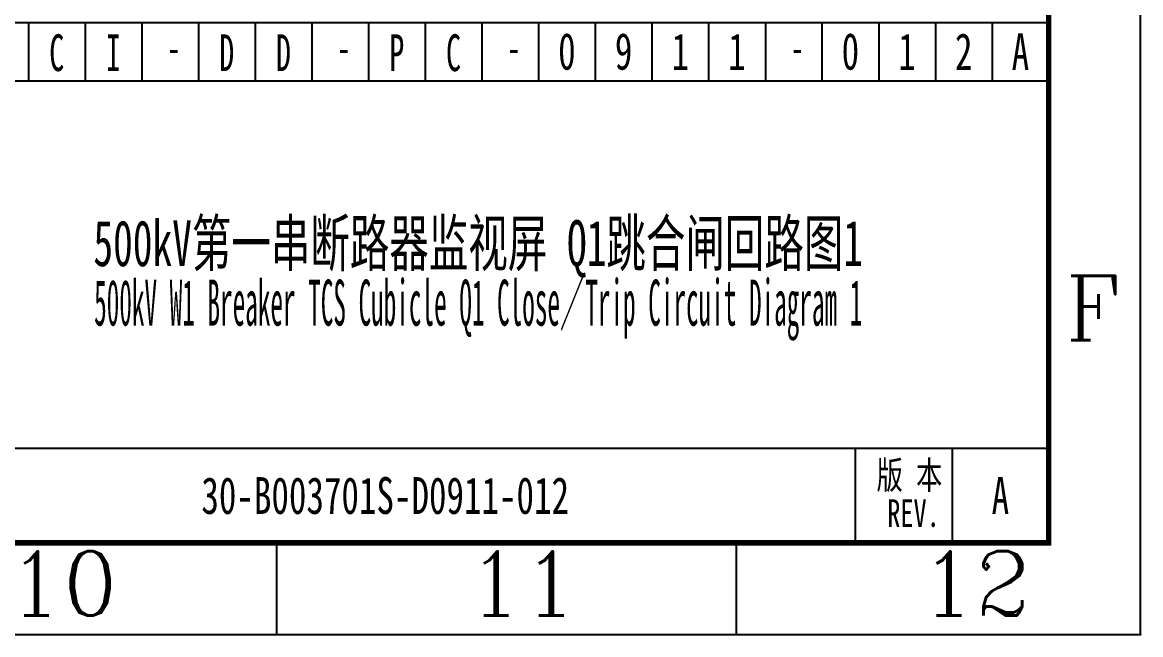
# Model space of a CAD drawing. Header units: millimetres. Extents: x 0 to 594, y 0 to 420.
# Drawn here: x 472.3 to 594, y 0 to 66.6 of the extents above; entities that cross this region are included whole.
import ezdxf
from ezdxf.enums import TextEntityAlignment as Align

# ---------------------------------------------------------------- set-up
doc = ezdxf.new("R2010")
doc.units = ezdxf.units.MM
doc.layers.add('GPDRAW', color=1, linetype='Continuous')
doc.layers.add('sign', color=7, linetype='Continuous')
doc.styles.add('ECL', font='', dxfattribs={"width": 0.7, "height": 3})
doc.styles.add('LXL', font='', dxfattribs={"width": 0.7, "height": 3})
doc.styles.add('ROMANC', font='romanc')
doc.styles.get('ECL').set_extended_font_data('FangSong_GB2312')
doc.styles.get('LXL').set_extended_font_data('仿宋_GB2312')

# ---------------------------------------------------------------- blocks, each defined once
blk = doc.blocks.new('*U70')
at = {"layer": 'GPDRAW', "color": 0, "style": 'LXL', "width": 0.6}
for s, p in [('M', (3.07, 3.06)), ('L', (9.24, 3.06)), ('H', (15.4, 3.06)), ('V', (21.57, 3.06)), ('D', (27.74, 3.06)), ('C', (33.9, 3.06)), ('E', (46.24, 3.06)), ('N', (52.4, 3.06)), ('G', (58.57, 3.06)), ('E', (70.9, 3.06)), ('C', (77.07, 3.06)), ('I', (83.24, 3.06)), ('D', (95.57, 3.06)), ('D', (101.74, 3.06))]:
    blk.add_text(s, height=4, dxfattribs=at).set_placement(p, align=Align.MIDDLE)
at = {"layer": 'GPDRAW', "color": 5, "style": 'LXL', "width": 0.6}
for s, p in [('P', (114.07, 3.06)), ('C', (120.24, 3.06))]:
    blk.add_text(s, height=4, dxfattribs=at).set_placement(p, align=Align.MIDDLE)
at = {"layer": 'GPDRAW', "color": 7, "style": 'LXL', "width": 0.7}
for p in [(39.76, 2.04), (64.43, 2.04), (89.09, 2.04), (107.59, 2.04)]:
    blk.add_text('-', height=3, dxfattribs=at).set_placement(p)
blk = doc.blocks.new('XXDAFRAM-CH-HENG-A2')
at = {"linetype": 'Continuous'}
for p, q in [((473, 66.64), (473, 60.28)), ((479.17, 66.64), (479.17, 60.28)), ((485.33, 66.64), (485.33, 60.28)), ((491.5, 66.64), (491.5, 60.28)), ((497.67, 66.64), (497.67, 60.28)), ((503.83, 66.64), (503.83, 60.28)), ((510, 66.64), (510, 60.28)), ((516.17, 66.64), (516.17, 60.28)), ((522.33, 66.64), (522.33, 60.28)), ((528.5, 66.64), (528.5, 60.28)), ((534.67, 66.64), (534.67, 60.28)), ((540.83, 66.64), (540.83, 60.28)), ((547, 66.64), (547, 60.28)), ((553.17, 66.64), (553.17, 60.28)), ((559.33, 66.64), (559.33, 60.28)), ((565.5, 66.64), (565.5, 60.28)), ((571.67, 66.64), (571.67, 60.28)), ((577.83, 66.64), (577.83, 60.28))]:
    blk.add_line(p, q, dxfattribs=at)
at = {"color": 1}
for p, q in [((500, 10), (500, 0)), ((550, 10), (550, 0))]:
    blk.add_line(p, q, dxfattribs=at)
blk.add_lwpolyline([(0, 0), (594, 0), (594, 420), (0, 420)], close=True, dxfattribs=at)
at = {"color": 1, "const_width": 0.6}
blk.add_lwpolyline([(25, 10), (584, 10), (584, 410), (25, 410)], close=True, dxfattribs=at)
for p in [(584, 10), (594, 0)]:
    blk.add_point(p)
at = {"layer": 'GPDRAW'}
for p, q in [((584, 122.27), (584, 10)), ((399, 66.64), (584, 66.64)), ((562.95, 20.28), (562.95, 9.97)), ((573.48, 20.28), (573.48, 10)), ((584, 10), (399, 10))]:
    blk.add_line(p, q, dxfattribs=at)
at = {"layer": 'GPDRAW', "color": 3, "linetype": 'Continuous'}
blk.add_line((399, 66.64), (584, 66.64), dxfattribs=at)
at = {"layer": 'GPDRAW'}
blk.add_lwpolyline([(494, 10), (509, 10)], dxfattribs=at)
at = {"layer": 'sign', "color": 1, "linetype": 'Continuous'}
for p, q in [((399, 60.28), (584, 60.28)), ((399, 20.28), (584, 20.28))]:
    blk.add_line(p, q, dxfattribs=at)
blk.add_blockref('*U70', (399, 60.28))
at = {"color": 1, "style": 'ROMANC'}
for s, p in [('F', (585.83, 32.04)), ('10', (470.72, 2.07)), ('11', (520.73, 2.07)), ('12', (570, 2.07))]:
    blk.add_text(s, height=7, dxfattribs=at).set_placement(p)
at = {"linetype": 'Continuous', "style": 'ECL', "width": 0.7}
for tag, height, p in [('DESIGNSTATUS', 3.5, (571.85, 76.57)), ('ENDESIGNSTATUS', 3.5, (571.89, 70.89)), ('V', 4, (531.58, 63.46)), ('O', 4, (537.75, 63.46)), ('L', 4, (543.92, 63.46)), ('N', 4, (550.08, 63.46)), ('D', 4, (562.42, 63.46)), ('W', 4, (568.58, 63.46)), ('G', 4, (574.75, 63.46)), ('VEREN40', 4, (580.92, 63.46)), ('DWGNAME1', 5, (522.12, 48.71)), ('DWGENAME1', 5, (521.93, 42.13)), ('DWGNAME', 5, (521.93, 42.36)), ('DWGENAME', 5, (521.93, 35.7)), ('DWGNAME2', 5, (521.93, 35.06)), ('DWGENAME2', 5, (522.27, 28.91)), ('DWGNO', 4, (511.81, 15.14)), ('VEREN40', 4, (578.74, 15.14))]:
    blk.add_attdef(tag, text='', height=height, dxfattribs=at).set_placement(p, align=Align.MIDDLE)
at = {"style": 'ECL', "width": 0.7, "flags": 1}
for p in [(450.39, 48.28), (450.39, 40.28), (450.39, 32.28), (450.39, 24.28)]:
    blk.add_attdef('DATE', text='', height=5, dxfattribs=at).set_placement(p, align=Align.MIDDLE)
for tag, p in [('SJ1', (419.56, 44.28)), ('JH', (419.56, 36.28)), ('SH1', (419.56, 28.28)), ('PZ', (419.56, 20.28)), ('BL', (419.56, 10))]:
    blk.add_attdef(tag, p, '', height=5, dxfattribs=at)
at = {"layer": 'GPDRAW', "color": 0, "style": 'LXL', "width": 0.7}
for p in [(525.09, 62.32), (555.93, 62.32)]:
    blk.add_text('-', height=3, dxfattribs=at).set_placement(p)
at = {"layer": 'GPDRAW', "style": 'LXL', "width": 0.7}
for s, p in [('版 本', (565.27, 15.87)), ('REV.', (566.43, 11.73))]:
    blk.add_text(s, height=3, dxfattribs=at).set_placement(p)

msp = doc.modelspace()

# ---------------------------------------------------------------- block references
ref = msp.add_blockref('XXDAFRAM-CH-HENG-A2', (0, 0))
ref.add_attrib('DWGNAME', '500kV第一串断路器监视屏 Q1跳合闸回路图1', dxfattribs={"linetype": 'Continuous', "height": 5, "style": 'ECL', "width": 0.630008}).set_placement((521.93, 42.36), align=Align.MIDDLE)
ref.add_attrib('DWGENAME', '500kV W1 Breaker TCS Cubicle Q1 Close／Trip Circuit Diagram 1', dxfattribs={"linetype": 'Continuous', "height": 5, "style": 'ECL', "width": 0.402792}).set_placement((521.93, 35.7), align=Align.MIDDLE)
ref.add_attrib('DWGNO', '30-B003701S-D0911-012', dxfattribs={"linetype": 'Continuous', "height": 4, "style": 'ECL', "width": 0.7}).set_placement((511.81, 15.14), align=Align.MIDDLE)
ref.add_attrib('VEREN40', 'A', dxfattribs={"linetype": 'Continuous', "height": 4, "style": 'ECL', "width": 0.7}).set_placement((578.74, 15.14), align=Align.MIDDLE)
ref.add_attrib('V', '0', dxfattribs={"linetype": 'Continuous', "height": 4, "style": 'ECL', "width": 0.7}).set_placement((531.58, 63.46), align=Align.MIDDLE)
ref.add_attrib('O', '9', dxfattribs={"linetype": 'Continuous', "height": 4, "style": 'ECL', "width": 0.7}).set_placement((537.75, 63.46), align=Align.MIDDLE)
ref.add_attrib('L', '1', dxfattribs={"linetype": 'Continuous', "height": 4, "style": 'ECL', "width": 0.7}).set_placement((543.92, 63.46), align=Align.MIDDLE)
ref.add_attrib('N', '1', dxfattribs={"linetype": 'Continuous', "height": 4, "style": 'ECL', "width": 0.7}).set_placement((550.08, 63.46), align=Align.MIDDLE)
ref.add_attrib('D', '0', dxfattribs={"linetype": 'Continuous', "height": 4, "style": 'ECL', "width": 0.7}).set_placement((562.42, 63.46), align=Align.MIDDLE)
ref.add_attrib('W', '1', dxfattribs={"linetype": 'Continuous', "height": 4, "style": 'ECL', "width": 0.7}).set_placement((568.58, 63.46), align=Align.MIDDLE)
ref.add_attrib('G', '2', dxfattribs={"linetype": 'Continuous', "height": 4, "style": 'ECL', "width": 0.7}).set_placement((574.75, 63.46), align=Align.MIDDLE)
ref.add_attrib('VEREN40', 'A', dxfattribs={"linetype": 'Continuous', "height": 4, "style": 'ECL', "width": 0.7}).set_placement((580.92, 63.46), align=Align.MIDDLE)

doc.saveas('drawing.dxf')
